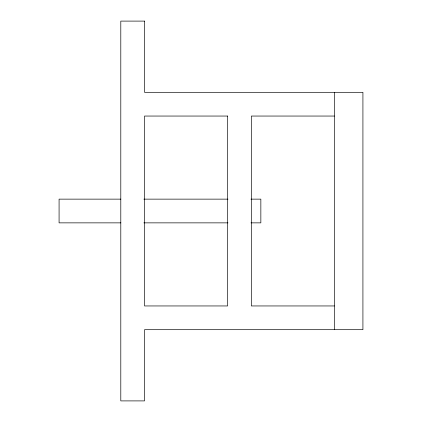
<?xml version="1.0" encoding="UTF-8"?>
<svg xmlns="http://www.w3.org/2000/svg" width="422" height="422" viewBox="0 0 422 422"><rect width="100%" height="100%" fill="white"/><g stroke="black" fill="none" stroke-linecap="round" stroke-linejoin="round"><path stroke-width="0.63" d="M334.435 116.05L251.354 116.05L251.354 305.95L334.435 305.95M120.861 199.137L59.08 199.137L59.08 222.863L120.861 222.863M143.86 199.137L227.985 199.137M250.99 199.137L260.849 199.137L260.849 222.863L250.99 222.863M143.86 222.863L227.985 222.863M334.435 92.312L334.435 329.688M144.535 21.1L120.797 21.1L120.797 400.9L144.535 400.9L144.535 329.688L362.92 329.688L362.92 92.312L144.535 92.312L144.535 21.1M227.616 116.05L144.535 116.05L144.535 305.95L227.616 305.95L227.616 116.05"/></g></svg>
